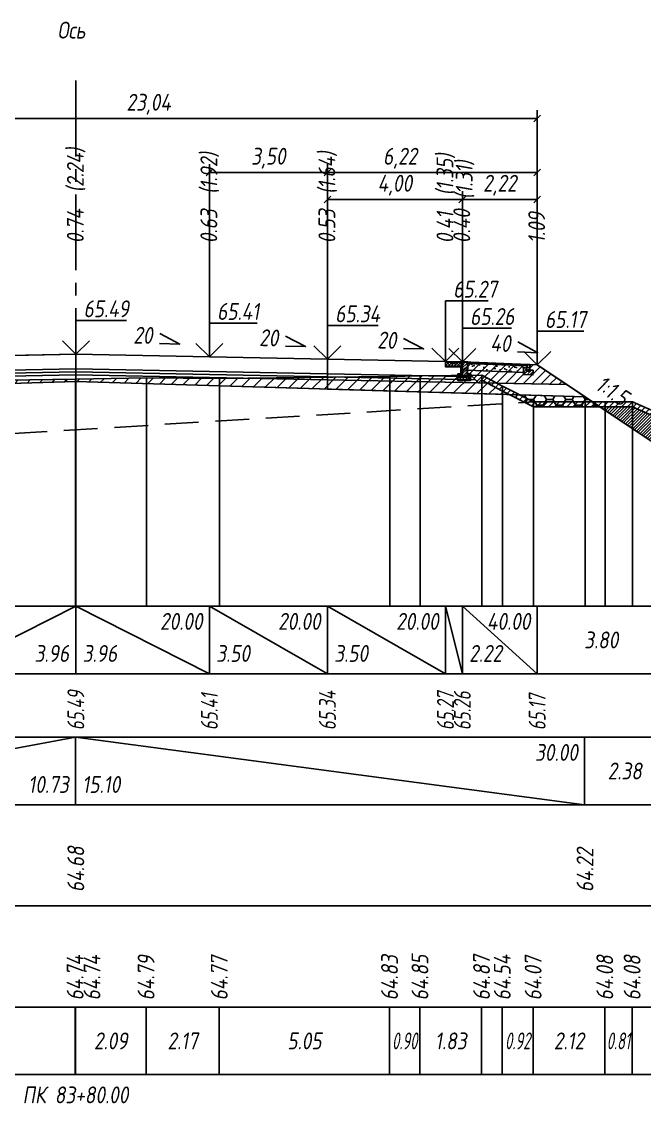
# Model space of a CAD drawing. Extents: x -717 to 1451, y -133302 to 233.
# Drawn here: x -261.4 to -169.1, y -132023.7 to -131863.4 of the extents above; entities that cross this region are included whole.
import ezdxf
from ezdxf.enums import TextEntityAlignment as Align

# ---------------------------------------------------------------- set-up
doc = ezdxf.new("R2010")
doc.units = 0
doc.linetypes.add('осевая2', pattern=[1.125, 0.75, -0.125, 0.125, -0.125])
doc.linetypes.add('штриховая', pattern=[0.75, 0.5, -0.25])
for name, color, linetype in [('Интерполированный поперечник', 2, 'Continuous'), ('КОД_399', 252, 'Continuous'), ('Код_510', 7, 'Continuous'), ('Код_514', 1, 'Continuous'), ('Код_516', 1, 'Continuous'), ('Контур_0', 7, 'Continuous'), ('Контур_2521', 7, 'Continuous'), ('Контур_2564', 7, 'Continuous'), ('Контур_2660', 7, 'Continuous'), ('Контур_2665', 7, 'Continuous'), ('Контур_400', 7, 'Continuous'), ('Контур_508', 7, 'Continuous'), ('Контур_512', 7, 'Continuous'), ('Контур_513', 7, 'Continuous'), ('Контур_818', 7, 'Continuous'), ('Красный поперечник', 1, 'Continuous'), ('Объём_2501', 7, 'Continuous'), ('Объём_2564', 7, 'Continuous'), ('Объём_2650', 7, 'Continuous'), ('Объём_2660', 7, 'Continuous'), ('Объём_2661', 7, 'Continuous'), ('Объём_2663', 7, 'Continuous'), ('Объём_2665', 7, 'Continuous'), ('Объём_2666', 7, 'Continuous'), ('Ось', 1, 'осевая2'), ('Откосы', 7, 'Continuous'), ('Отметки покрытия', 7, 'Continuous'), ('Подписи поперечников', 7, 'Continuous'), ('Рабочие отметки', 7, 'Continuous'), ('Рабочие отметки доп.', 7, 'Continuous'), ('Таблица', 7, 'Continuous'), ('Уклоны проезжей части', 7, 'Continuous'), ('Черный поперечник', 3, 'Continuous')]:
    doc.layers.add(name, color=color, linetype=linetype)
for name, color, linetype, true_color in [('Контур_2540', 2, 'Continuous', 0xffff00), ('Контур_2560', 2, 'Continuous', 0xffff00), ('Контур_2561', 7, 'Continuous', 0xff8040), ('Контур_2562', 3, 'Continuous', 0x00ff00), ('Контур_2563', 7, 'Continuous', 0xff8000), ('Контур_2570', 7, 'Continuous', 0x80ff00), ('Контур_2736', 4, 'Continuous', 0x00ffff), ('Контур_2737', 4, 'Continuous', 0x00ffff), ('Контур_2738', 4, 'Continuous', 0x00ffff), ('Контур_2739', 4, 'Continuous', 0x00ffff), ('Контур_2745', 7, 'Continuous', 0xa4ffff), ('Контур_2747', 4, 'Continuous', 0x00ffff), ('Контур_2748', 4, 'Continuous', 0x00ffff), ('Контур_2749', 4, 'Continuous', 0x00ffff), ('Контур_402', 7, 'Continuous', 0xff6464), ('Контур_703', 4, 'Continuous', 0x00ffff), ('Контур_705', 4, 'Continuous', 0x00ffff), ('Объём_2500', 7, 'Continuous', 0xc0c0c0), ('Объём_2520', 7, 'Continuous', 0x80ffff), ('Объём_2540', 2, 'Continuous', 0xffff00), ('Объём_2560', 2, 'Continuous', 0xffff00), ('Объём_2561', 7, 'Continuous', 0xff8040), ('Объём_2562', 3, 'Continuous', 0x00ff00), ('Объём_2563', 7, 'Continuous', 0xff8000), ('Объём_2570', 7, 'Continuous', 0x80ff00), ('Объём_2580', 3, 'Continuous', 0x00ff00), ('Объём_2600', 7, 'Continuous', 0x808000), ('Объём_2620', 2, 'Continuous', 0xffff00)]:
    doc.layers.add(name, color=color, linetype=linetype, true_color=true_color)
doc.styles.get("Standard").update_dxf_attribs({"font": 'txt', "height": 2.5})
doc.styles.add('М', font='romand.shx', dxfattribs={"width": 0.8, "oblique": 10, "height": 2.5})
doc.dimstyles.new('ISO-25', dxfattribs={"dimtxt": 2.5, "dimasz": 2.5, "dimexe": 1.25, "dimexo": 0.625, "dimtad": 1, "dimtxsty": 'Standard', "dimcen": 2.5, "dimadec": 0, "dimazin": 0, "dimtfac": 1, "dimtmove": 0, "dimatfit": 3, "dimfxl": 1, "dimarcsym": 0})
pattern_1 = [(45, (-432.1858, 20), (-0.898025612, 0.898025612), [])]

# ---------------------------------------------------------------- blocks, each defined once
blk = doc.blocks.new('_Oblique')
at = {"color": 0, "linetype": 'ByBlock', "lineweight": -2}
blk.add_line((-0.5, -0.5), (0.5, 0.5), dxfattribs=at)
blk = doc.blocks.new('*D2801')
at = {"color": 0, "lineweight": -2, "transparency": 16777216}
for p, q in [((-196.05, -131913.24), (-196.05, -131888.47)), ((-184.96, -131913.69), (-184.96, -131888.47)), ((-196.05, -131889.72), (-184.96, -131889.72))]:
    blk.add_line(p, q, dxfattribs=at)
at = {"layer": 'Defpoints', "color": 0, "transparency": 16777216}
for p in [(-184.96, -131889.72), (-196.05, -131913.87), (-184.96, -131914.31)]:
    blk.add_point(p, dxfattribs=at)
at = {"color": 0, "lineweight": -2, "transparency": 16777216, "rotation": 180}
blk.add_blockref('_Oblique', (-196.05, -131889.72), dxfattribs=at)
at = {"color": 0, "lineweight": -2, "transparency": 16777216}
blk.add_blockref('_Oblique', (-184.96, -131889.72), dxfattribs=at)
at = {"color": 0, "transparency": 16777216, "insert": (-190.5, -131887.61), "char_height": 2.5, "width": 10, "attachment_point": 5, "style": 'М'}
blk.add_mtext('2,22', dxfattribs=at)
blk = doc.blocks.new('*D2803')
at = {"color": 0, "lineweight": -2, "transparency": 16777216}
for p, q in [((-216.05, -131912.84), (-216.05, -131888.47)), ((-196.05, -131913.24), (-196.05, -131888.47)), ((-216.05, -131889.72), (-196.05, -131889.72))]:
    blk.add_line(p, q, dxfattribs=at)
at = {"layer": 'Defpoints', "color": 0, "transparency": 16777216}
for p in [(-196.05, -131889.72), (-216.05, -131913.47), (-196.05, -131913.87)]:
    blk.add_point(p, dxfattribs=at)
at = {"color": 0, "lineweight": -2, "transparency": 16777216, "rotation": 180}
blk.add_blockref('_Oblique', (-216.05, -131889.72), dxfattribs=at)
at = {"color": 0, "lineweight": -2, "transparency": 16777216}
blk.add_blockref('_Oblique', (-196.05, -131889.72), dxfattribs=at)
at = {"color": 0, "transparency": 16777216, "insert": (-206.05, -131887.61), "char_height": 2.5, "width": 9.1667, "attachment_point": 5, "style": 'М'}
blk.add_mtext('4,00', dxfattribs=at)
blk = doc.blocks.new('*D2805')
at = {"color": 0, "lineweight": -2, "transparency": 16777216}
for p, q in [((-233.55, -131912.49), (-233.55, -131884.47)), ((-216.05, -131912.84), (-216.05, -131884.47)), ((-216.05, -131885.72), (-233.55, -131885.72))]:
    blk.add_line(p, q, dxfattribs=at)
at = {"layer": 'Defpoints', "color": 0, "transparency": 16777216}
for p in [(-233.55, -131885.72), (-233.55, -131913.12), (-216.05, -131913.47)]:
    blk.add_point(p, dxfattribs=at)
at = {"color": 0, "lineweight": -2, "transparency": 16777216, "rotation": 180}
blk.add_blockref('_Oblique', (-233.55, -131885.72), dxfattribs=at)
at = {"color": 0, "lineweight": -2, "transparency": 16777216}
blk.add_blockref('_Oblique', (-216.05, -131885.72), dxfattribs=at)
at = {"color": 0, "transparency": 16777216, "insert": (-224.8, -131883.61), "char_height": 2.5, "width": 9.5833, "attachment_point": 5, "style": 'М'}
blk.add_mtext('3,50', dxfattribs=at)
blk = doc.blocks.new('*D2806')
at = {"color": 0, "lineweight": -2, "transparency": 16777216}
for p, q in [((-216.05, -131912.84), (-216.05, -131884.47)), ((-184.96, -131913.69), (-184.96, -131884.47)), ((-184.96, -131885.72), (-216.05, -131885.72))]:
    blk.add_line(p, q, dxfattribs=at)
at = {"layer": 'Defpoints', "color": 0, "transparency": 16777216}
for p in [(-216.05, -131885.72), (-216.05, -131913.47), (-184.96, -131914.31)]:
    blk.add_point(p, dxfattribs=at)
at = {"color": 0, "lineweight": -2, "transparency": 16777216, "rotation": 180}
blk.add_blockref('_Oblique', (-216.05, -131885.72), dxfattribs=at)
at = {"color": 0, "lineweight": -2, "transparency": 16777216}
blk.add_blockref('_Oblique', (-184.96, -131885.72), dxfattribs=at)
at = {"color": 0, "transparency": 16777216, "insert": (-205.28, -131883.61), "char_height": 2.5, "width": 10, "attachment_point": 5, "style": 'М'}
blk.add_mtext('6,22', dxfattribs=at)
blk = doc.blocks.new('*D2808')
at = {"color": 0, "lineweight": -2, "transparency": 16777216}
for p, q in [((-300.14, -131913.17), (-300.14, -131876.47)), ((-184.96, -131913.69), (-184.96, -131876.47)), ((-300.14, -131877.72), (-184.96, -131877.72))]:
    blk.add_line(p, q, dxfattribs=at)
at = {"layer": 'Defpoints', "color": 0, "transparency": 16777216}
for p in [(-184.96, -131877.72), (-300.14, -131913.8), (-184.96, -131914.31)]:
    blk.add_point(p, dxfattribs=at)
at = {"color": 0, "lineweight": -2, "transparency": 16777216, "rotation": 180}
blk.add_blockref('_Oblique', (-300.14, -131877.72), dxfattribs=at)
at = {"color": 0, "lineweight": -2, "transparency": 16777216}
blk.add_blockref('_Oblique', (-184.96, -131877.72), dxfattribs=at)
at = {"color": 0, "transparency": 16777216, "insert": (-242.55, -131875.61), "char_height": 2.5, "width": 12.0833, "attachment_point": 5, "style": 'М'}
blk.add_mtext('23,04', dxfattribs=at)
blk = doc.blocks.new('Тротуар1')
at = {"linetype": 'Continuous', "lineweight": 13}
h = blk.add_hatch(dxfattribs=at)
h.set_pattern_fill('ANSI35', scale=5, angle=90)
h.set_pattern_definition([(135, (-1541.6927, -4801.9416), (-0.88388348, -0.88388348), []), (135, (-1541.6927, -4801.0577), (-0.88388348, -0.88388348), [1.5625, -0.3125, 0, -0.3125])])
h.paths.add_polyline_path([(-16.72, -1.24), (-17.72, -1.24), (-17.72, -2.24), (-18.52, -2.24), (-18.52, -1.85), (-19.52, -1.89), (-19.52, -3.24), (-16.72, -3.24)])
h = blk.add_hatch(dxfattribs=at)
h.set_pattern_fill('ANSI35', scale=5)
h.set_pattern_definition([(45, (-1541.6927, -4800.4416), (-0.88388348, 0.88388348), []), (45, (-1540.8088, -4800.4416), (-0.88388348, 0.88388348), [1.5625, -0.3125, 0, -0.3125])])
h.paths.add_polyline_path([(-17.72, -0.24), (-18.52, -0.24), (-18.52, -2.24), (-17.72, -2.24)])
at = {"linetype": 'Continuous'}
h = blk.add_hatch(dxfattribs=at)
h.set_pattern_fill('ANSI31', color=256, scale=15, angle=45, style=0)
h.set_pattern_definition([(90, (-1932.1888, -4954.235), (-1.875, 3e-16), [])])
h.paths.add_polyline_path([(0, 0), (-17.72, -0.24), (-17.71, -0.63), (-11.04, -0.58), (0, -0.4)])
at = {"layer": 'КОД_399'}
h = blk.add_hatch(dxfattribs=at)
h.set_pattern_fill('AR-CONC', scale=0.7, angle=45, style=0)
h.set_pattern_definition([(95, (-1932.189, -4954.235), (3.860864, 3.2396496), [0.525, -5.775]), (40, (-1932.189, -4954.235), (-4.409945, 3.036377), [0.42, -4.62]), (145.45144, (-1931.867, -4953.965), (-0.549081, 6.2760265), [0.4461813, -4.907995]), (91.1842, (-1933.179, -4953.245), (6.101854, 4.4632964), [0.7875, -8.6625]), (141.63564, (-1932.67, -4952.873), (-0.1953, 9.447982), [0.669272, -7.361996]), (36.18416, (-1933.179, -4953.245), (-0.1953, 9.447982), [0.63, -6.93]), (66, (-1932.4363, -4952.9975), (4.947401, 0.9616773), [0.525, -5.775]), (11, (-1932.4363, -4952.9975), (-2.38496, 4.793659), [0.42, -4.62]), (116.45144, (-1932.024, -4952.9174), (2.562441, 5.7553363), [0.4461813, -4.907995]), (82.5, (-1932.1888, -4954.235), (-1.5875523, 1.7079287), [0, -4.564, 0, -4.69, 0, -4.6375]), (52.5, (-1932.1888, -4954.235), (-0.6501106, 3.2543661), [0, -2.674, 0, -4.459, 0, -1.7675]), (12.5, (-1933.2926, -4955.3388), (2.7539272, 2.5306453), [0, -1.75, 0, -5.46, 0, -7.245]), (2.5, (-1933.7876, -4955.8337), (2.3911299, 3.3821186), [0, -2.275, 0, -3.626, 0, -5.145])])
h.paths.add_polyline_path([(0, -0.4), (-17.71, -0.63), (-17.72, -1.24), (-16.71, -1.24), (-16.72, -2.62), (-0.07, -2.41)])
at = {"linetype": 'Continuous'}
blk.add_lwpolyline([(-17.72, -1.24), (-16.72, -1.24), (-16.72, -3.24), (-19.52, -3.24), (-19.52, -1.89), (-18.52, -1.85)], dxfattribs=at)
at = {"color": 7, "lineweight": 30}
for points in [[(-18.52, -0.24), (-18.52, -2.24), (-17.72, -2.24), (-17.72, -0.24), (-18.52, -0.24)], [(-8.6, -0.53), (0, -0.4)]]:
    blk.add_lwpolyline(points, dxfattribs=at)
for points in [[(0, 0), (-17.72, -0.24), (-17.72, -0.63), (0, -0.4)], [(0, -0.4), (-17.71, -0.63), (-17.72, -1.24), (-16.71, -1.24), (-16.72, -2.62), (-0.07, -2.39)]]:
    blk.add_lwpolyline(points, close=True)
blk = doc.blocks.new('БР100.30.18')
at = {"linetype": 'Continuous', "lineweight": 13}
h = blk.add_hatch(dxfattribs=at)
h.set_pattern_fill('ANSI35', scale=5)
h.set_pattern_definition([(45, (-1504.996, -4799.2297), (-0.88388348, 0.88388348), []), (45, (-1504.1121, -4799.2297), (-0.88388348, 0.88388348), [1.5625, -0.3125, 0, -0.3125])])
h.paths.add_polyline_path([(0.3, 3.47), (1.8, 3.47), (1.8, -1.03), (0, -1.03), (0, 1.97)])
h = blk.add_hatch(dxfattribs=at)
h.set_pattern_fill('ANSI35', scale=5, angle=90)
h.set_pattern_definition([(135, (-1504.996, -4800.7297), (-0.88388348, -0.88388348), []), (135, (-1504.996, -4799.8458), (-0.88388348, -0.88388348), [1.5625, -0.3125, 0, -0.3125])])
h.paths.add_polyline_path([(-1, -0.03), (0, -0.03), (0, -1.03), (1.8, -1.03), (1.8, -0.03), (2.8, -0.03), (2.8, -2.03), (-1, -2.03)])
at = {"color": 7, "lineweight": 30}
blk.add_lwpolyline([(1.8, -1.03), (0, -1.03), (0, 1.97), (0.3, 3.47), (1.8, 3.47)], close=True, dxfattribs=at)
at = {"linetype": 'Continuous'}
blk.add_lwpolyline([(0, -0.03), (-1, -0.03), (-1, -2.03), (2.8, -2.03), (2.8, -0.03), (1.8, -0.03)], dxfattribs=at)

msp = doc.modelspace()

# ---------------------------------------------------------------- hatches: boundary and pattern name
h = msp.add_hatch()
h.set_pattern_fill('ANSI37', color=256, scale=0.1)
h.set_pattern_definition([(45, (-197.30195, -131914.00387), (-0.22451, 0.22451), []), (135, (-197.30195, -131914.00387), (-0.22451, -0.22451), [])])
h.paths.add_polyline_path([(-198.552, -131913.754), (-198.552, -131914.507), (-196.199, -131914.507), (-196.053, -131913.804), (-197.302, -131914.004)])
at = {"layer": 'Объём_2563'}
h = msp.add_hatch(dxfattribs=at)
h.set_pattern_fill('ANSI31', color=256, scale=0.3)
h.set_pattern_definition([(45, (-432.1858, 20), (-0.673519209, 0.673519209), [])])
h.paths.add_polyline_path([(-194.553, -131915.984), (-193.635, -131916.902), (-180.582, -131917.163), (-184.956, -131914.248), (-196.053, -131913.804), (-196.053, -131915.954)])
at = {"layer": 'Объём_2570'}
h = msp.add_hatch(dxfattribs=at)
h.set_pattern_fill('ANSI31', color=256, scale=0.2)
h.set_pattern_definition([(45, (-432.1858, 20), (-0.449012806, 0.449012806), [])])
h.paths.add_polyline_path([(-154.767, -131921.517), (-159.977, -131923.357), (-163.379, -131924.627), (-167.554, -131921.901), (-170.829, -131920.442), (-174.878, -131920.443), (-185.499, -131920.473), (-190.08, -131918.142), (-193.147, -131916.52), (-193.147, -131915.77), (-190.08, -131917.392), (-185.499, -131919.723), (-174.878, -131919.693), (-170.829, -131919.692), (-167.554, -131921.151), (-163.379, -131923.877), (-159.977, -131922.607), (-154.767, -131920.767)])
at = {"layer": 'Объём_2600'}
h = msp.add_hatch(dxfattribs=at)
h.set_pattern_fill('ANSI31', color=6, scale=0.4)
h.set_pattern_definition(pattern_1)
h.paths.add_polyline_path([(-291.553, -131916.467), (-280.625, -131916.772), (-253.348, -131916.375), (-253.348, -131916.708), (-292.659, -131917.887), (-292.659, -131917.299), (-291.955, -131916.485)])
h = msp.add_hatch(dxfattribs=at)
h.set_pattern_fill('ANSI31', color=6, scale=0.4)
h.set_pattern_definition(pattern_1)
h.paths.add_polyline_path([(-193.147, -131916.52), (-190.08, -131918.142), (-189.111, -131918.635), (-253.348, -131916.708), (-253.348, -131916.375), (-242.882, -131916.154), (-232.03, -131916.241), (-206.791, -131915.936), (-202.282, -131915.862), (-193.147, -131915.77)])
h = msp.add_hatch(dxfattribs=at)
h.set_pattern_fill('HONEY', color=5, scale=0.3)
h.set_pattern_definition([(0, (-432.1858, 20), (1.42875, 0.8248891935), [0.9525, -1.905]), (120, (-432.1858, 20), (-1.428749997, 0.824889199), [0.9525, -1.905]), (60, (-432.1858, 20), (3e-09, 1.6497783924), [-1.905, 0.9525])])
h.paths.add_polyline_path([(-185.499, -131920.473), (-189.111, -131918.635), (-177.869, -131918.972), (-175.659, -131920.446)])
at = {"layer": 'Объём_2620'}
h = msp.add_hatch(dxfattribs=at)
h.set_pattern_fill('ANSI31', color=2, scale=0.1)
h.set_pattern_definition([(45, (-432.18578, 20), (-0.224506403, 0.224506403), [])])
h.paths.add_polyline_path([(-163.972, -131926.903), (-165.972, -131926.903), (-175.659, -131920.446), (-170.829, -131920.442), (-167.554, -131921.901), (-163.379, -131924.627), (-159.977, -131923.357), (-157.16, -131922.362)])

# ---------------------------------------------------------------- linework, layer by layer
msp.add_lwpolyline([(-198.552, -131913.754), (-198.552, -131914.507), (-196.199, -131914.507), (-196.053, -131913.804), (-197.302, -131914.004), (-198.552, -131913.754)])
at = {"layer": 'Интерполированный поперечник', "linetype": 'штриховая', "ltscale": 10, "flags": 128}
msp.add_lwpolyline([(-315.016, -131927.597), (-185.522, -131919.725)], dxfattribs=at)
at = {"layer": 'Код_510'}
for p, q in [((-253.456, -132019.421), (-253.456, -132009.421)), ((-253.403, -132019.421), (-253.403, -132009.421)), ((-242.936, -132019.421), (-242.936, -132009.421)), ((-232.084, -132019.421), (-232.084, -132009.421)), ((-206.845, -132019.421), (-206.845, -132009.421)), ((-202.336, -132019.421), (-202.336, -132009.421)), ((-193.201, -132019.421), (-193.201, -132009.421)), ((-190.134, -132019.421), (-190.134, -132009.421)), ((-185.553, -132019.421), (-185.553, -132009.421)), ((-174.933, -132019.421), (-174.933, -132009.421)), ((-170.883, -132019.421), (-170.883, -132009.421))]:
    msp.add_line(p, q, dxfattribs=at)
at = {"layer": 'Код_514'}
for p, q in [((-273.144, -131960), (-253.348, -131950)), ((-253.348, -131960), (-253.348, -131950)), ((-253.348, -131950), (-233.553, -131960)), ((-233.553, -131960), (-233.553, -131950)), ((-233.553, -131950), (-216.053, -131960)), ((-216.053, -131960), (-216.053, -131950)), ((-216.053, -131950), (-198.553, -131960)), ((-198.553, -131960), (-198.553, -131950)), ((-198.553, -131950), (-196.053, -131960)), ((-196.053, -131960), (-196.053, -131950)), ((-196.053, -131950), (-184.956, -131960)), ((-184.956, -131960), (-184.956, -131950))]:
    msp.add_line(p, q, dxfattribs=at)
at = {"layer": 'Код_516'}
for p, q in [((-307.075, -131979.421), (-253.403, -131969.421)), ((-253.403, -131979.421), (-253.403, -131969.421)), ((-253.403, -131969.421), (-177.923, -131979.421)), ((-177.923, -131979.421), (-177.923, -131969.421))]:
    msp.add_line(p, q, dxfattribs=at)
at = {"layer": 'Контур_0', "flags": 128}
for points in [[(-253.348, -131912.658), (-273.144, -131913.054), (-290.644, -131913.404), (-290.644, -131913.404), (-290.644, -131913.404), (-290.644, -131913.404), (-290.644, -131913.404), (-293.144, -131913.454), (-293.144, -131915.604), (-290.644, -131915.554), (-290.644, -131915.554), (-290.644, -131915.554), (-290.644, -131915.554), (-290.644, -131915.554), (-290.644, -131915.554), (-273.144, -131915.204), (-253.348, -131914.808), (-253.348, -131912.658)], [(-253.348, -131912.658), (-233.553, -131913.054), (-216.053, -131913.404), (-216.053, -131913.404), (-216.053, -131913.404), (-216.053, -131913.404), (-198.553, -131913.754), (-198.553, -131913.754), (-196.053, -131913.804), (-196.053, -131915.954), (-198.553, -131915.904), (-198.553, -131915.904), (-216.053, -131915.554), (-216.053, -131915.554), (-216.053, -131915.554), (-216.053, -131915.554), (-233.553, -131915.204), (-253.348, -131914.808), (-253.348, -131912.658)], [(-253.348, -131914.808), (-273.144, -131915.204), (-290.644, -131915.554), (-290.644, -131915.554), (-290.644, -131915.554), (-290.644, -131915.554), (-290.644, -131915.554), (-290.644, -131915.554), (-293.144, -131915.604), (-294.644, -131915.634), (-295.562, -131916.552), (-293.144, -131916.504), (-290.644, -131916.454), (-290.644, -131916.454), (-290.644, -131916.454), (-290.644, -131916.454), (-290.644, -131916.454), (-290.644, -131916.454), (-273.144, -131916.104), (-253.348, -131915.708), (-253.348, -131914.808)], [(-253.348, -131914.808), (-233.553, -131915.204), (-216.053, -131915.554), (-216.053, -131915.554), (-216.053, -131915.554), (-216.053, -131915.554), (-198.553, -131915.904), (-198.553, -131915.904), (-196.053, -131915.954), (-194.553, -131915.984), (-193.635, -131916.902), (-196.053, -131916.854), (-198.553, -131916.804), (-198.553, -131916.804), (-216.053, -131916.454), (-216.053, -131916.454), (-216.053, -131916.454), (-216.053, -131916.454), (-233.553, -131916.104), (-253.348, -131915.708), (-253.348, -131914.808)], [(-184.956, -131914.248), (-184.956, -131914.248)], [(-184.956, -131914.248), (-176.779, -131919.699), (-176.779, -131919.699), (-176.779, -131919.699), (-176.779, -131919.699), (-176.779, -131919.699), (-176.779, -131919.699), (-176.779, -131919.699), (-176.779, -131919.699), (-176.779, -131919.699), (-176.779, -131919.699), (-176.779, -131919.699), (-176.779, -131919.699), (-176.779, -131919.699), (-176.779, -131919.699), (-165.972, -131926.903)], [(-184.956, -131914.248), (-176.779, -131919.699), (-176.779, -131919.699), (-176.779, -131919.699), (-176.779, -131919.699), (-176.779, -131919.699), (-176.779, -131919.699), (-176.779, -131919.699), (-176.779, -131919.699), (-176.779, -131919.699), (-176.779, -131919.699), (-176.779, -131919.699), (-176.779, -131919.699), (-176.779, -131919.699), (-176.779, -131919.699), (-165.972, -131926.903)], [(-196.053, -131915.954), (-194.553, -131915.984), (-193.635, -131916.902), (-180.582, -131917.163)]]:
    msp.add_lwpolyline(points, dxfattribs=at)
at = {"layer": 'Контур_2521', "color": 250, "flags": 128}
for points in [[(-253.348, -131915.258), (-273.144, -131915.654), (-290.644, -131916.004), (-290.644, -131916.004), (-290.644, -131916.004), (-290.644, -131916.004), (-290.644, -131916.004), (-290.644, -131916.004), (-293.144, -131916.054), (-295.103, -131916.093)], [(-253.348, -131915.258), (-233.553, -131915.654), (-216.053, -131916.004), (-216.053, -131916.004), (-216.053, -131916.004), (-216.053, -131916.004), (-198.553, -131916.354), (-198.553, -131916.354), (-196.053, -131916.404), (-194.094, -131916.443)]]:
    msp.add_lwpolyline(points, dxfattribs=at)
at = {"layer": 'Контур_2540', "flags": 128}
for points in [[(-273.144, -131916.104), (-290.644, -131916.454), (-293.144, -131916.504), (-295.562, -131916.552), (-304.644, -131916.734), (-307.02, -131918.318), (-253.348, -131916.708), (-253.348, -131915.708), (-273.144, -131916.104)], [(-253.348, -131916.708), (-177.869, -131918.972), (-180.582, -131917.163), (-193.635, -131916.902), (-196.053, -131916.854), (-198.553, -131916.804), (-216.053, -131916.454), (-233.553, -131916.104), (-253.348, -131915.708), (-253.348, -131916.708)]]:
    msp.add_lwpolyline(points, dxfattribs=at)
at = {"layer": 'Контур_2560', "flags": 128}
msp.add_lwpolyline([(-196.053, -131913.804), (-184.956, -131914.248), (-184.956, -131914.248), (-184.956, -131914.248)], dxfattribs=at)
at = {"layer": 'Контур_2561', "flags": 128}
msp.add_lwpolyline([(-196.053, -131913.804), (-196.053, -131913.804), (-184.956, -131914.248), (-184.956, -131914.248), (-196.053, -131913.804)], dxfattribs=at)
at = {"layer": 'Контур_2562', "flags": 128}
msp.add_lwpolyline([(-184.956, -131914.248), (-184.956, -131914.248), (-184.956, -131914.248), (-184.956, -131914.248), (-184.956, -131914.248)], dxfattribs=at)
at = {"layer": 'Контур_2563', "flags": 128}
msp.add_lwpolyline([(-194.553, -131915.984), (-193.635, -131916.902), (-180.582, -131917.163), (-184.956, -131914.248), (-196.053, -131913.804), (-196.053, -131915.954), (-194.553, -131915.984)], dxfattribs=at)
at = {"layer": 'Контур_2564', "flags": 128}
msp.add_lwpolyline([(-196.053, -131913.804), (-184.956, -131914.248)], dxfattribs=at)
at = {"layer": 'Контур_2570', "flags": 128}
msp.add_lwpolyline([(-280.625, -131916.772), (-253.401, -131916.376), (-253.348, -131916.375), (-242.882, -131916.154), (-232.03, -131916.241), (-206.791, -131915.936), (-202.282, -131915.862), (-193.147, -131915.77), (-193.147, -131916.52), (-190.08, -131918.142), (-185.499, -131920.473), (-185.499, -131920.473), (-174.878, -131920.443), (-170.829, -131920.442), (-167.554, -131921.901)], dxfattribs=at)
at = {"layer": 'Контур_2660', "flags": 128}
for points in [[(-307.02, -131918.318), (-253.348, -131916.708)], [(-253.348, -131916.708), (-177.869, -131918.972)]]:
    msp.add_lwpolyline(points, dxfattribs=at)
at = {"layer": 'Контур_2665', "flags": 128}
msp.add_lwpolyline([(-184.956, -131914.248), (-184.956, -131914.248)], dxfattribs=at)
at = {"layer": 'Контур_2736', "flags": 128}
for points in [[(-184.956, -131914.248), (-176.779, -131919.699)], [(-176.779, -131919.699), (-165.972, -131926.903)]]:
    msp.add_lwpolyline(points, dxfattribs=at)
at = {"layer": 'Контур_2737', "flags": 128}
msp.add_lwpolyline([(-176.779, -131919.699), (-176.779, -131919.699)], dxfattribs=at)
at = {"layer": 'Контур_2738', "flags": 128}
msp.add_lwpolyline([(-176.779, -131919.699), (-176.779, -131919.699)], dxfattribs=at)
at = {"layer": 'Контур_2739', "flags": 128}
msp.add_lwpolyline([(-176.779, -131919.699), (-176.779, -131919.699)], dxfattribs=at)
at = {"layer": 'Контур_2745', "flags": 128}
msp.add_lwpolyline([(-176.779, -131919.699), (-176.779, -131919.699)], dxfattribs=at)
msp.add_lwpolyline([(-176.779, -131919.699), (-176.779, -131919.699)], dxfattribs=at)
msp.add_lwpolyline([(-176.779, -131919.699), (-176.779, -131919.699)], dxfattribs=at)
msp.add_lwpolyline([(-176.779, -131919.699), (-176.779, -131919.699)], dxfattribs=at)
msp.add_lwpolyline([(-176.779, -131919.699), (-176.779, -131919.699)], dxfattribs=at)
msp.add_lwpolyline([(-176.779, -131919.699), (-176.779, -131919.699)], dxfattribs=at)
at = {"layer": 'Контур_2747', "flags": 128}
msp.add_lwpolyline([(-176.779, -131919.699), (-176.779, -131919.699)], dxfattribs=at)
at = {"layer": 'Контур_2748', "flags": 128}
msp.add_lwpolyline([(-176.779, -131919.699), (-176.779, -131919.699)], dxfattribs=at)
at = {"layer": 'Контур_2749', "flags": 128}
msp.add_lwpolyline([(-176.779, -131919.699), (-176.779, -131919.699)], dxfattribs=at)
at = {"layer": 'Контур_400', "flags": 128}
for points in [[(-293.144, -131913.454), (-290.644, -131913.404), (-290.644, -131913.404), (-290.644, -131913.404), (-290.644, -131913.404), (-290.644, -131913.404), (-290.644, -131913.404), (-273.144, -131913.054), (-253.348, -131912.658)], [(-253.348, -131912.658), (-233.553, -131913.054), (-216.053, -131913.404), (-216.053, -131913.404), (-216.053, -131913.404), (-216.053, -131913.404), (-198.553, -131913.754), (-198.553, -131913.754), (-196.053, -131913.804)]]:
    msp.add_lwpolyline(points, dxfattribs=at)
at = {"layer": 'Контур_402', "flags": 128}
msp.add_lwpolyline([(-307.02, -131918.318), (-253.348, -131916.708), (-177.869, -131918.972)], dxfattribs=at)
at = {"layer": 'Контур_508', "flags": 128}
msp.add_lwpolyline([(-327.186, -131928.038), (-325.393, -131929.233), (-323.393, -131929.233), (-307.02, -131918.318), (-253.348, -131916.708), (-177.869, -131918.972), (-165.972, -131926.903), (-163.972, -131926.903), (-154.767, -131920.767)], dxfattribs=at)
at = {"layer": 'Контур_512', "flags": 128}
msp.add_lwpolyline([(-327.186, -131928.038), (-325.393, -131929.233), (-323.393, -131929.233), (-307.02, -131918.318), (-253.348, -131916.708), (-177.869, -131918.972), (-165.972, -131926.903), (-163.972, -131926.903), (-154.767, -131920.767)], dxfattribs=at)
at = {"layer": 'Контур_513', "flags": 128}
msp.add_lwpolyline([(-327.186, -131928.038), (-325.393, -131929.233), (-323.393, -131929.233), (-307.02, -131918.318), (-253.348, -131916.708), (-177.869, -131918.972), (-165.972, -131926.903), (-163.972, -131926.903), (-154.767, -131920.767)], dxfattribs=at)
at = {"layer": 'Контур_703', "flags": 128}
msp.add_lwpolyline([(-184.956, -131914.248), (-176.779, -131919.699)], dxfattribs=at)
at = {"layer": 'Контур_705', "flags": 128}
msp.add_lwpolyline([(-176.779, -131919.699), (-176.779, -131919.699)], dxfattribs=at)
at = {"layer": 'Контур_818', "flags": 128}
msp.add_lwpolyline([(-327.186, -131928.788), (-324.583, -131928.587), (-314.902, -131928.311), (-314.902, -131928.311), (-308.251, -131924.737), (-292.659, -131918.049), (-292.659, -131917.299), (-291.955, -131916.485), (-291.553, -131916.467), (-280.625, -131916.772), (-253.401, -131916.376), (-253.348, -131916.375), (-242.882, -131916.154), (-232.03, -131916.241), (-206.791, -131915.936), (-202.282, -131915.862), (-193.147, -131915.77), (-193.147, -131916.52), (-190.08, -131918.142), (-185.499, -131920.473), (-185.499, -131920.473), (-174.878, -131920.443), (-170.829, -131920.442), (-167.554, -131921.901)], dxfattribs=at)
at = {"layer": 'Красный поперечник'}
for p, q in [((-273.144, -131913.054), (-253.348, -131912.658)), ((-253.348, -131912.658), (-233.553, -131913.054)), ((-233.553, -131913.054), (-216.053, -131913.404)), ((-216.053, -131913.404), (-198.553, -131913.754)), ((-198.553, -131913.754), (-196.053, -131913.804)), ((-196.053, -131913.804), (-184.956, -131914.248)), ((-184.956, -131914.248), (-165.972, -131926.903)), ((-253.348, -131916.708), (-253.348, -131950)), ((-177.869, -131918.972), (-177.869, -131950))]:
    msp.add_line(p, q, dxfattribs=at)
at = {"layer": 'Объём_2500', "flags": 128}
for points in [[(-253.348, -131912.658), (-273.144, -131913.054), (-290.644, -131913.404), (-290.644, -131913.404), (-290.644, -131913.404), (-290.644, -131913.404), (-290.644, -131913.404), (-293.144, -131913.454), (-293.144, -131915.604), (-290.644, -131915.554), (-290.644, -131915.554), (-290.644, -131915.554), (-290.644, -131915.554), (-290.644, -131915.554), (-290.644, -131915.554), (-273.144, -131915.204), (-253.348, -131914.808), (-253.348, -131912.658)], [(-253.348, -131912.658), (-233.553, -131913.054), (-216.053, -131913.404), (-216.053, -131913.404), (-216.053, -131913.404), (-216.053, -131913.404), (-198.553, -131913.754), (-198.553, -131913.754), (-196.053, -131913.804), (-196.053, -131915.954), (-198.553, -131915.904), (-198.553, -131915.904), (-216.053, -131915.554), (-216.053, -131915.554), (-216.053, -131915.554), (-216.053, -131915.554), (-233.553, -131915.204), (-253.348, -131914.808), (-253.348, -131912.658)], [(-216.053, -131913.404), (-198.553, -131913.754), (-198.553, -131913.754), (-196.053, -131913.804), (-196.053, -131915.954), (-198.553, -131915.904), (-198.553, -131915.904), (-216.053, -131915.554), (-216.053, -131913.404)]]:
    msp.add_lwpolyline(points, dxfattribs=at)
at = {"layer": 'Объём_2501', "flags": 128}
for points in [[(-293.144, -131913.454), (-290.644, -131913.404), (-290.644, -131913.404), (-290.644, -131913.404), (-290.644, -131913.404), (-290.644, -131913.404), (-290.644, -131913.404), (-273.144, -131913.054), (-253.348, -131912.658)], [(-253.348, -131912.658), (-233.553, -131913.054), (-216.053, -131913.404), (-216.053, -131913.404), (-216.053, -131913.404), (-216.053, -131913.404), (-198.553, -131913.754), (-198.553, -131913.754), (-196.053, -131913.804)], [(-216.053, -131913.404), (-198.553, -131913.754), (-198.553, -131913.754), (-196.053, -131913.804)]]:
    msp.add_lwpolyline(points, dxfattribs=at)
at = {"layer": 'Объём_2520', "color": 250, "flags": 128}
for points in [[(-253.348, -131914.808), (-273.144, -131915.204), (-290.644, -131915.554), (-290.644, -131915.554), (-290.644, -131915.554), (-290.644, -131915.554), (-290.644, -131915.554), (-290.644, -131915.554), (-293.144, -131915.604), (-294.644, -131915.634), (-295.562, -131916.552), (-293.144, -131916.504), (-290.644, -131916.454), (-290.644, -131916.454), (-290.644, -131916.454), (-290.644, -131916.454), (-290.644, -131916.454), (-290.644, -131916.454), (-273.144, -131916.104), (-253.348, -131915.708), (-253.348, -131914.808)], [(-253.348, -131914.808), (-233.553, -131915.204), (-216.053, -131915.554), (-216.053, -131915.554), (-216.053, -131915.554), (-216.053, -131915.554), (-198.553, -131915.904), (-198.553, -131915.904), (-196.053, -131915.954), (-194.553, -131915.984), (-193.635, -131916.902), (-196.053, -131916.854), (-198.553, -131916.804), (-198.553, -131916.804), (-216.053, -131916.454), (-216.053, -131916.454), (-216.053, -131916.454), (-216.053, -131916.454), (-233.553, -131916.104), (-253.348, -131915.708), (-253.348, -131914.808)], [(-216.053, -131915.554), (-198.553, -131915.904), (-198.553, -131915.904), (-196.053, -131915.954), (-194.553, -131915.984), (-193.635, -131916.902), (-196.053, -131916.854), (-198.553, -131916.804), (-198.553, -131916.804), (-216.053, -131916.454), (-216.053, -131915.554)]]:
    msp.add_lwpolyline(points, dxfattribs=at)
at = {"layer": 'Объём_2540', "flags": 128}
for points in [[(-273.144, -131916.104), (-290.644, -131916.454), (-293.144, -131916.504), (-295.562, -131916.552), (-304.644, -131916.734), (-307.02, -131918.318), (-253.348, -131916.708), (-253.348, -131915.708), (-273.144, -131916.104)], [(-253.348, -131916.708), (-177.869, -131918.972), (-180.582, -131917.163), (-193.635, -131916.902), (-196.053, -131916.854), (-198.553, -131916.804), (-216.053, -131916.454), (-233.553, -131916.104), (-253.348, -131915.708), (-253.348, -131916.708)], [(-216.053, -131917.827), (-177.869, -131918.972), (-180.582, -131917.163), (-193.635, -131916.902), (-196.053, -131916.854), (-198.553, -131916.804), (-216.053, -131916.454), (-216.053, -131917.827)]]:
    msp.add_lwpolyline(points, dxfattribs=at)
at = {"layer": 'Объём_2560', "flags": 128}
msp.add_lwpolyline([(-196.053, -131913.804), (-184.956, -131914.248), (-184.956, -131914.248), (-184.956, -131914.248)], dxfattribs=at)
msp.add_lwpolyline([(-196.053, -131913.804), (-184.956, -131914.248), (-184.956, -131914.248), (-184.956, -131914.248)], dxfattribs=at)
at = {"layer": 'Объём_2561', "flags": 128}
msp.add_lwpolyline([(-196.053, -131913.804), (-196.053, -131913.804), (-184.956, -131914.248), (-184.956, -131914.248), (-196.053, -131913.804)], dxfattribs=at)
msp.add_lwpolyline([(-196.053, -131913.804), (-196.053, -131913.804), (-184.956, -131914.248), (-184.956, -131914.248), (-196.053, -131913.804)], dxfattribs=at)
at = {"layer": 'Объём_2562', "flags": 128}
msp.add_lwpolyline([(-184.956, -131914.248), (-184.956, -131914.248), (-184.956, -131914.248), (-184.956, -131914.248), (-184.956, -131914.248)], dxfattribs=at)
msp.add_lwpolyline([(-184.956, -131914.248), (-184.956, -131914.248), (-184.956, -131914.248), (-184.956, -131914.248), (-184.956, -131914.248)], dxfattribs=at)
at = {"layer": 'Объём_2563', "color": 250, "flags": 128}
msp.add_lwpolyline([(-194.553, -131915.984), (-193.635, -131916.902), (-180.582, -131917.163), (-184.956, -131914.248), (-196.053, -131913.804), (-196.053, -131915.954), (-194.553, -131915.984)], dxfattribs=at)
msp.add_lwpolyline([(-194.553, -131915.984), (-193.635, -131916.902), (-180.582, -131917.163), (-184.956, -131914.248), (-196.053, -131913.804), (-196.053, -131915.954), (-194.553, -131915.984)], dxfattribs=at)
at = {"layer": 'Объём_2564', "flags": 128}
msp.add_lwpolyline([(-196.053, -131913.804), (-184.956, -131914.248)], dxfattribs=at)
msp.add_lwpolyline([(-196.053, -131913.804), (-184.956, -131914.248)], dxfattribs=at)
at = {"layer": 'Объём_2570', "flags": 128}
msp.add_lwpolyline([(-154.767, -131921.517), (-159.977, -131923.357), (-163.379, -131924.627), (-167.554, -131921.901), (-170.829, -131920.442), (-174.878, -131920.443), (-185.499, -131920.473), (-190.08, -131918.142), (-193.147, -131916.52), (-193.147, -131915.77), (-190.08, -131917.392), (-185.499, -131919.723), (-174.878, -131919.693), (-170.829, -131919.692), (-167.554, -131921.151), (-163.379, -131923.877), (-159.977, -131922.607), (-154.767, -131920.767), (-154.767, -131921.517), (-154.767, -131921.517)], dxfattribs=at)
msp.add_lwpolyline([(-154.767, -131921.517), (-159.977, -131923.357), (-163.379, -131924.627), (-167.554, -131921.901), (-170.829, -131920.442), (-174.878, -131920.443), (-185.499, -131920.473), (-190.08, -131918.142), (-193.147, -131916.52), (-193.147, -131915.77), (-190.08, -131917.392), (-185.499, -131919.723), (-174.878, -131919.693), (-170.829, -131919.692), (-167.554, -131921.151), (-163.379, -131923.877), (-159.977, -131922.607), (-154.767, -131920.767), (-154.767, -131921.517), (-154.767, -131921.517)], dxfattribs=at)
at = {"layer": 'Объём_2580', "flags": 128}
msp.add_lwpolyline([(-184.956, -131914.248), (-184.956, -131914.248)], dxfattribs=at)
msp.add_lwpolyline([(-184.956, -131914.248), (-184.956, -131914.248)], dxfattribs=at)
at = {"layer": 'Объём_2600', "color": 5, "flags": 128}
msp.add_lwpolyline([(-185.499, -131920.473), (-189.111, -131918.635), (-177.869, -131918.972), (-175.659, -131920.446), (-185.499, -131920.473), (-185.499, -131920.473)], dxfattribs=at)
msp.add_lwpolyline([(-185.499, -131920.473), (-189.111, -131918.635), (-177.869, -131918.972), (-175.659, -131920.446), (-185.499, -131920.473), (-185.499, -131920.473)], dxfattribs=at)
at = {"layer": 'Объём_2620', "flags": 128}
msp.add_lwpolyline([(-163.972, -131926.903), (-165.972, -131926.903), (-175.659, -131920.446), (-170.829, -131920.442), (-167.554, -131921.901), (-163.379, -131924.627), (-159.977, -131923.357), (-157.16, -131922.362), (-163.972, -131926.903), (-163.972, -131926.903)], dxfattribs=at)
msp.add_lwpolyline([(-163.972, -131926.903), (-165.972, -131926.903), (-175.659, -131920.446), (-170.829, -131920.442), (-167.554, -131921.901), (-163.379, -131924.627), (-159.977, -131923.357), (-157.16, -131922.362), (-163.972, -131926.903), (-163.972, -131926.903)], dxfattribs=at)
at = {"layer": 'Объём_2650', "color": 6, "flags": 128}
for points in [[(-291.553, -131916.467), (-280.625, -131916.772), (-253.348, -131916.375), (-253.348, -131916.708), (-292.659, -131917.887), (-292.659, -131917.299), (-291.955, -131916.485), (-291.553, -131916.467), (-291.553, -131916.467)], [(-193.147, -131916.52), (-190.08, -131918.142), (-189.111, -131918.635), (-253.348, -131916.708), (-253.348, -131916.375), (-242.882, -131916.154), (-232.03, -131916.241), (-206.791, -131915.936), (-202.282, -131915.862), (-193.147, -131915.77), (-193.147, -131916.52), (-193.147, -131916.52)], [(-216.053, -131916.048), (-206.791, -131915.936), (-202.282, -131915.862), (-193.147, -131915.77), (-193.147, -131916.52), (-193.147, -131916.52), (-193.147, -131916.52), (-190.08, -131918.142), (-189.111, -131918.635), (-216.053, -131917.827), (-216.053, -131916.048)]]:
    msp.add_lwpolyline(points, dxfattribs=at)
at = {"layer": 'Объём_2660', "flags": 128}
for points in [[(-307.02, -131918.318), (-253.348, -131916.708)], [(-253.348, -131916.708), (-177.869, -131918.972)], [(-216.053, -131917.827), (-177.869, -131918.972)]]:
    msp.add_lwpolyline(points, dxfattribs=at)
at = {"layer": 'Объём_2661', "flags": 128}
msp.add_lwpolyline([(-184.956, -131914.248), (-176.779, -131919.699)], dxfattribs=at)
msp.add_lwpolyline([(-184.956, -131914.248), (-176.779, -131919.699)], dxfattribs=at)
at = {"layer": 'Объём_2663', "flags": 128}
msp.add_lwpolyline([(-176.779, -131919.699), (-165.972, -131926.903)], dxfattribs=at)
msp.add_lwpolyline([(-176.779, -131919.699), (-165.972, -131926.903)], dxfattribs=at)
at = {"layer": 'Объём_2665', "flags": 128}
msp.add_lwpolyline([(-184.956, -131914.248), (-184.956, -131914.248)], dxfattribs=at)
msp.add_lwpolyline([(-184.956, -131914.248), (-184.956, -131914.248)], dxfattribs=at)
at = {"layer": 'Объём_2666', "flags": 128}
msp.add_lwpolyline([(-184.956, -131914.248), (-176.779, -131919.699)], dxfattribs=at)
msp.add_lwpolyline([(-184.956, -131914.248), (-176.779, -131919.699)], dxfattribs=at)
at = {"layer": 'Ось', "ltscale": 15}
msp.add_line((-253.348, -131933.971), (-253.348, -131871.629), dxfattribs=at)
at = {"layer": 'Откосы', "color": 1, "flags": 128}
for points in [[(-240.937, -131911.089), (-237.938, -131911.149), (-240.907, -131909.589)], [(-222.29, -131911.462), (-219.29, -131911.522), (-222.26, -131909.962)], [(-204.79, -131911.812), (-201.79, -131911.872), (-204.76, -131910.312)], [(-187.873, -131912.311), (-184.875, -131912.43), (-187.813, -131910.812)]]:
    msp.add_lwpolyline(points, dxfattribs=at)
at = {"layer": 'Отметки покрытия', "color": 1}
for p, q in [((-198.553, -131913.754), (-198.553, -131904.754)), ((-198.553, -131904.754), (-192.203, -131904.754)), ((-253.348, -131912.658), (-253.348, -131907.658)), ((-253.348, -131907.658), (-245.848, -131907.658)), ((-233.553, -131913.054), (-233.553, -131908.054)), ((-233.553, -131908.054), (-226.453, -131908.054)), ((-216.053, -131913.404), (-216.053, -131908.404)), ((-216.053, -131908.404), (-208.553, -131908.404)), ((-196.053, -131913.804), (-196.053, -131908.804)), ((-196.053, -131908.804), (-188.753, -131908.804)), ((-184.956, -131914.248), (-184.956, -131909.248)), ((-184.956, -131909.248), (-178.056, -131909.248)), ((-253.348, -131912.658), (-255.348, -131910.658)), ((-253.348, -131912.658), (-251.348, -131910.658)), ((-233.553, -131913.054), (-235.553, -131911.054)), ((-233.553, -131913.054), (-231.553, -131911.054)), ((-216.053, -131913.404), (-218.053, -131911.404)), ((-216.053, -131913.404), (-214.053, -131911.404)), ((-198.553, -131913.754), (-200.553, -131911.754)), ((-198.553, -131913.754), (-196.553, -131911.754)), ((-196.053, -131913.804), (-198.053, -131911.804)), ((-196.053, -131913.804), (-194.053, -131911.804)), ((-184.956, -131914.248), (-186.956, -131912.248)), ((-184.956, -131914.248), (-182.956, -131912.248))]:
    msp.add_line(p, q, dxfattribs=at)
at = {"layer": 'Таблица'}
for p, q in [((-352.186, -131950), (-129.767, -131950)), ((-352.186, -131960), (-129.767, -131960)), ((-352.186, -131969.421), (-129.767, -131969.421)), ((-352.24, -131979.421), (-129.822, -131979.421)), ((-352.24, -131994.421), (-129.822, -131994.421)), ((-352.24, -132009.421), (-129.822, -132009.421)), ((-352.24, -132019.421), (-129.822, -132019.421))]:
    msp.add_line(p, q, dxfattribs=at)
at = {"layer": 'Черный поперечник', "color": 7}
for p, q in [((-253.401, -131916.376), (-253.401, -131950)), ((-253.348, -131916.375), (-253.348, -131950)), ((-242.882, -131916.154), (-242.882, -131950)), ((-232.03, -131916.241), (-232.03, -131950)), ((-206.791, -131915.936), (-206.791, -131950)), ((-202.282, -131915.862), (-202.282, -131950)), ((-193.147, -131915.77), (-193.147, -131950)), ((-190.08, -131917.392), (-190.08, -131950)), ((-185.499, -131919.723), (-185.499, -131950)), ((-174.878, -131919.693), (-174.878, -131950)), ((-170.829, -131919.692), (-170.829, -131950))]:
    msp.add_line(p, q, dxfattribs=at)
at = {"layer": 'Черный поперечник', "flags": 128}
msp.add_lwpolyline([(-352.186, -131929.982), (-352.061, -131929.982), (-350.973, -131929.957), (-349.498, -131930), (-346.96, -131929.569), (-324.583, -131927.837), (-314.902, -131927.561), (-308.251, -131923.987), (-292.659, -131917.299), (-291.955, -131916.485), (-291.553, -131916.467), (-280.625, -131916.772), (-253.401, -131916.376), (-253.348, -131916.375), (-242.882, -131916.154), (-232.03, -131916.241), (-206.791, -131915.936), (-202.282, -131915.862), (-193.147, -131915.77), (-190.08, -131917.392), (-185.499, -131919.723), (-174.878, -131919.693), (-170.829, -131919.692), (-167.554, -131921.151)], dxfattribs=at)

# ---------------------------------------------------------------- block references
at = {"lineweight": 18, "xscale": 0.5, "yscale": 0.5, "zscale": 0.5, "rotation": 359.545517370029}
msp.add_blockref('БР100.30.18', (-196.217, -131915.536), dxfattribs=at)
at = {"xscale": -0.4999999999999981, "yscale": 0.4999999999999988, "zscale": 0.4999999999999988, "rotation": 358.3176949694565}
msp.add_blockref('Тротуар1', (-195.303, -131913.81), dxfattribs=at)

# ---------------------------------------------------------------- texts
at = {"layer": 'Код_510', "style": 'М', "oblique": 10, "width": 0.8}
for s, p in [('64.74', (-253.456, -132008.421)), ('64.74', (-250.956, -132008.421)), ('64.79', (-242.936, -132008.421)), ('64.77', (-232.084, -132008.421)), ('64.83', (-206.845, -132008.421)), ('64.85', (-202.336, -132008.421)), ('64.87', (-193.201, -132008.421)), ('64.54', (-190.134, -132008.421)), ('64.07', (-185.553, -132008.421)), ('64.08', (-174.933, -132008.421)), ('64.08', (-170.883, -132008.421))]:
    msp.add_text(s, height=2.5, rotation=90, dxfattribs=at).set_placement(p, align=Align.MIDDLE_LEFT)
at = {"layer": 'Код_510', "style": 'М', "oblique": 10}
for s, width, p in [('2.09', 0.8, (-248.169, -132014.421)), ('2.17', 0.8, (-237.51, -132014.421)), ('5.05', 0.8, (-219.464, -132014.421)), ('0.90', 0.6, (-204.59, -132014.421)), ('1.83', 0.8, (-197.769, -132014.421)), ('0.92', 0.6, (-187.843, -132014.421)), ('2.12', 0.8, (-180.243, -132014.421)), ('0.81', 0.6, (-172.908, -132014.421))]:
    msp.add_text(s, height=2.5, dxfattribs=dict(at, width=width)).set_placement(p, align=Align.MIDDLE_CENTER)
at = {"layer": 'Код_514', "style": 'М', "oblique": 10, "width": 0.8}
for s, p in [('20.00', (-234.553, -131951)), ('20.00', (-217.053, -131951)), ('20.00', (-199.553, -131951)), ('40.00', (-185.956, -131951))]:
    msp.add_text(s, height=2.5, dxfattribs=at).set_placement(p, align=Align.TOP_RIGHT)
msp.add_text('3.80', height=2.5, dxfattribs=at).set_placement((-175.464, -131955), align=Align.MIDDLE_CENTER)
msp.add_text('3.96', height=2.5, dxfattribs=at).set_placement((-254.348, -131959), align=Align.BOTTOM_RIGHT)
for s, p in [('3.96', (-252.348, -131959)), ('3.50', (-232.553, -131959)), ('3.50', (-215.053, -131959)), ('2.22', (-195.053, -131959))]:
    msp.add_text(s, height=2.5, dxfattribs=at).set_placement(p, align=Align.BOTTOM_LEFT)
at = {"layer": 'Код_514', "style": 'М', "oblique": 10, "width": 0.7}
for s, p in [('65.49', (-253.348, -131968.382)), ('65.41', (-233.553, -131968.382)), ('65.34', (-216.053, -131968.382)), ('65.27', (-198.553, -131968.382)), ('65.26', (-196.053, -131968.382)), ('65.17', (-184.956, -131968.382))]:
    msp.add_text(s, height=2.5, rotation=90, dxfattribs=at).set_placement(p, align=Align.MIDDLE_LEFT)
at = {"layer": 'Код_516', "style": 'М', "oblique": 10, "width": 0.8}
msp.add_text('30.00', height=2.5, dxfattribs=at).set_placement((-178.923, -131970.421), align=Align.TOP_RIGHT)
msp.add_text('2.38', height=2.5, dxfattribs=at).set_placement((-171.975, -131974.421), align=Align.MIDDLE_CENTER)
msp.add_text('10.73', height=2.5, dxfattribs=at).set_placement((-254.403, -131978.421), align=Align.BOTTOM_RIGHT)
msp.add_text('15.10', height=2.5, dxfattribs=at).set_placement((-252.403, -131978.421), align=Align.BOTTOM_LEFT)
for s, p in [('64.68', (-253.348, -131992.371)), ('64.22', (-177.869, -131992.371))]:
    msp.add_text(s, height=2.5, rotation=90, dxfattribs=at).set_placement(p, align=Align.MIDDLE_LEFT)
at = {"layer": 'Ось', "ltscale": 15, "style": 'М', "oblique": 10, "width": 0.8}
msp.add_text('Ось ', height=2.5, dxfattribs=at).set_placement((-253.348, -131866.629), align=Align.BOTTOM_CENTER)
at = {"layer": 'Отметки покрытия', "color": 1, "style": 'М', "oblique": 10, "width": 0.8}
for s, p in [('65.27', (-197.412, -131905.023)), ('65.49', (-252.207, -131907.927)), ('65.41', (-232.412, -131908.323)), ('65.34', (-214.912, -131908.673)), ('65.26', (-194.912, -131909.073)), ('65.17', (-183.815, -131909.516))]:
    msp.add_text(s, height=2.5, dxfattribs=at).set_placement(p, align=Align.BOTTOM_LEFT)
at = {"layer": 'Подписи поперечников', "style": 'М', "oblique": 10, "width": 0.8}
msp.add_text('ПК 83+80.00', height=2.5, dxfattribs=at).set_placement((-253.403, -132024.421), align=Align.BOTTOM_CENTER)
at = {"layer": 'Рабочие отметки', "color": 1, "style": 'М', "oblique": 10, "width": 0.8}
for s, p in [('0.74', (-253.426, -131896.204)), ('0.63', (-233.631, -131896.204)), ('0.53', (-216.131, -131896.204)), ('0.40', (-196.131, -131896.204)), ('0.41', (-198.631, -131896.204)), ('1.09', (-185.034, -131896.204))]:
    msp.add_text(s, height=2.5, rotation=90, dxfattribs=at).set_placement(p, align=Align.MIDDLE_LEFT)
at = {"layer": 'Рабочие отметки доп.', "color": 1, "style": 'М', "oblique": 10, "width": 0.8}
for s, p in [('(2.24)', (-253.426, -131888.654)), ('(1.92)', (-233.631, -131888.904)), ('(1.64)', (-216.131, -131888.904)), ('(1.35)', (-198.631, -131889.104)), ('(1.31)', (-195.779, -131889.671))]:
    msp.add_text(s, height=2.5, rotation=90, dxfattribs=at).set_placement(p, align=Align.MIDDLE_LEFT)
at = {"layer": 'Уклоны проезжей части', "color": 1, "style": 'М', "oblique": 10, "width": 0.8}
for s, rotation, p in [('20', 358.85423, (-243.431, -131911.856)), ('20', 358.85423, (-224.783, -131912.229)), ('20', 358.85423, (-207.283, -131912.579)), ('40', 357.70938, (-190.464, -131913.027)), ('1:1.5', 326.30994, (-174.909, -131919.743))]:
    msp.add_text(s, height=2.5, rotation=rotation, dxfattribs=at).set_placement(p, align=Align.BOTTOM_CENTER)

# ---------------------------------------------------------------- dimensions: what is measured, and where the dimension line sits
at = {"color": 5}
for base, p1, p2, picture, middle in [((-184.956, -131877.72), (-300.144, -131913.796), (-184.956, -131914.31), '*D2808', (-242.55, -131875.607)), ((-196.053, -131889.72), (-216.053, -131913.466), (-196.053, -131913.866), '*D2803', (-206.053, -131887.607)), ((-184.956, -131889.72), (-196.053, -131913.866), (-184.956, -131914.31), '*D2801', (-190.504, -131887.607))]:
    dim = msp.add_linear_dim(base=base, p1=p1, p2=p2, angle=180, dimstyle='ISO-25', override={"dimasz": 1, "dimlfac": 0.2, "dimzin": 0, "dimtxsty": 'М', "dimblk1": 'Oblique', "dimblk2": 'Oblique', "dimsah": 1}, dxfattribs=at)
    dim.commit()
    dim.dimension.update_dxf_attribs({"geometry": picture, "text_midpoint": middle})
dim = msp.add_linear_dim(base=(-233.553, -131885.72), p1=(-216.053, -131913.466), p2=(-233.553, -131913.116), dimstyle='ISO-25', override={"dimasz": 1, "dimlfac": 0.2, "dimzin": 0, "dimtxsty": 'М', "dimblk1": 'Oblique', "dimblk2": 'Oblique', "dimsah": 1}, dxfattribs=at)
dim.commit()
dim.dimension.update_dxf_attribs({"geometry": '*D2805', "text_midpoint": (-224.803, -131883.607)})
dim = msp.add_linear_dim(base=(-216.053, -131885.72), p1=(-184.956, -131914.31), p2=(-216.053, -131913.466), dimstyle='ISO-25', override={"dimasz": 1, "dimlfac": 0.2, "dimzin": 0, "dimtxsty": 'М', "dimblk1": 'Oblique', "dimblk2": 'Oblique', "dimsah": 1}, dxfattribs=at)
dim.commit()
dim.dimension.update_dxf_attribs({"geometry": '*D2806', "text_midpoint": (-205.285, -131885.72), "dimtype": 160})

doc.saveas('drawing.dxf')
